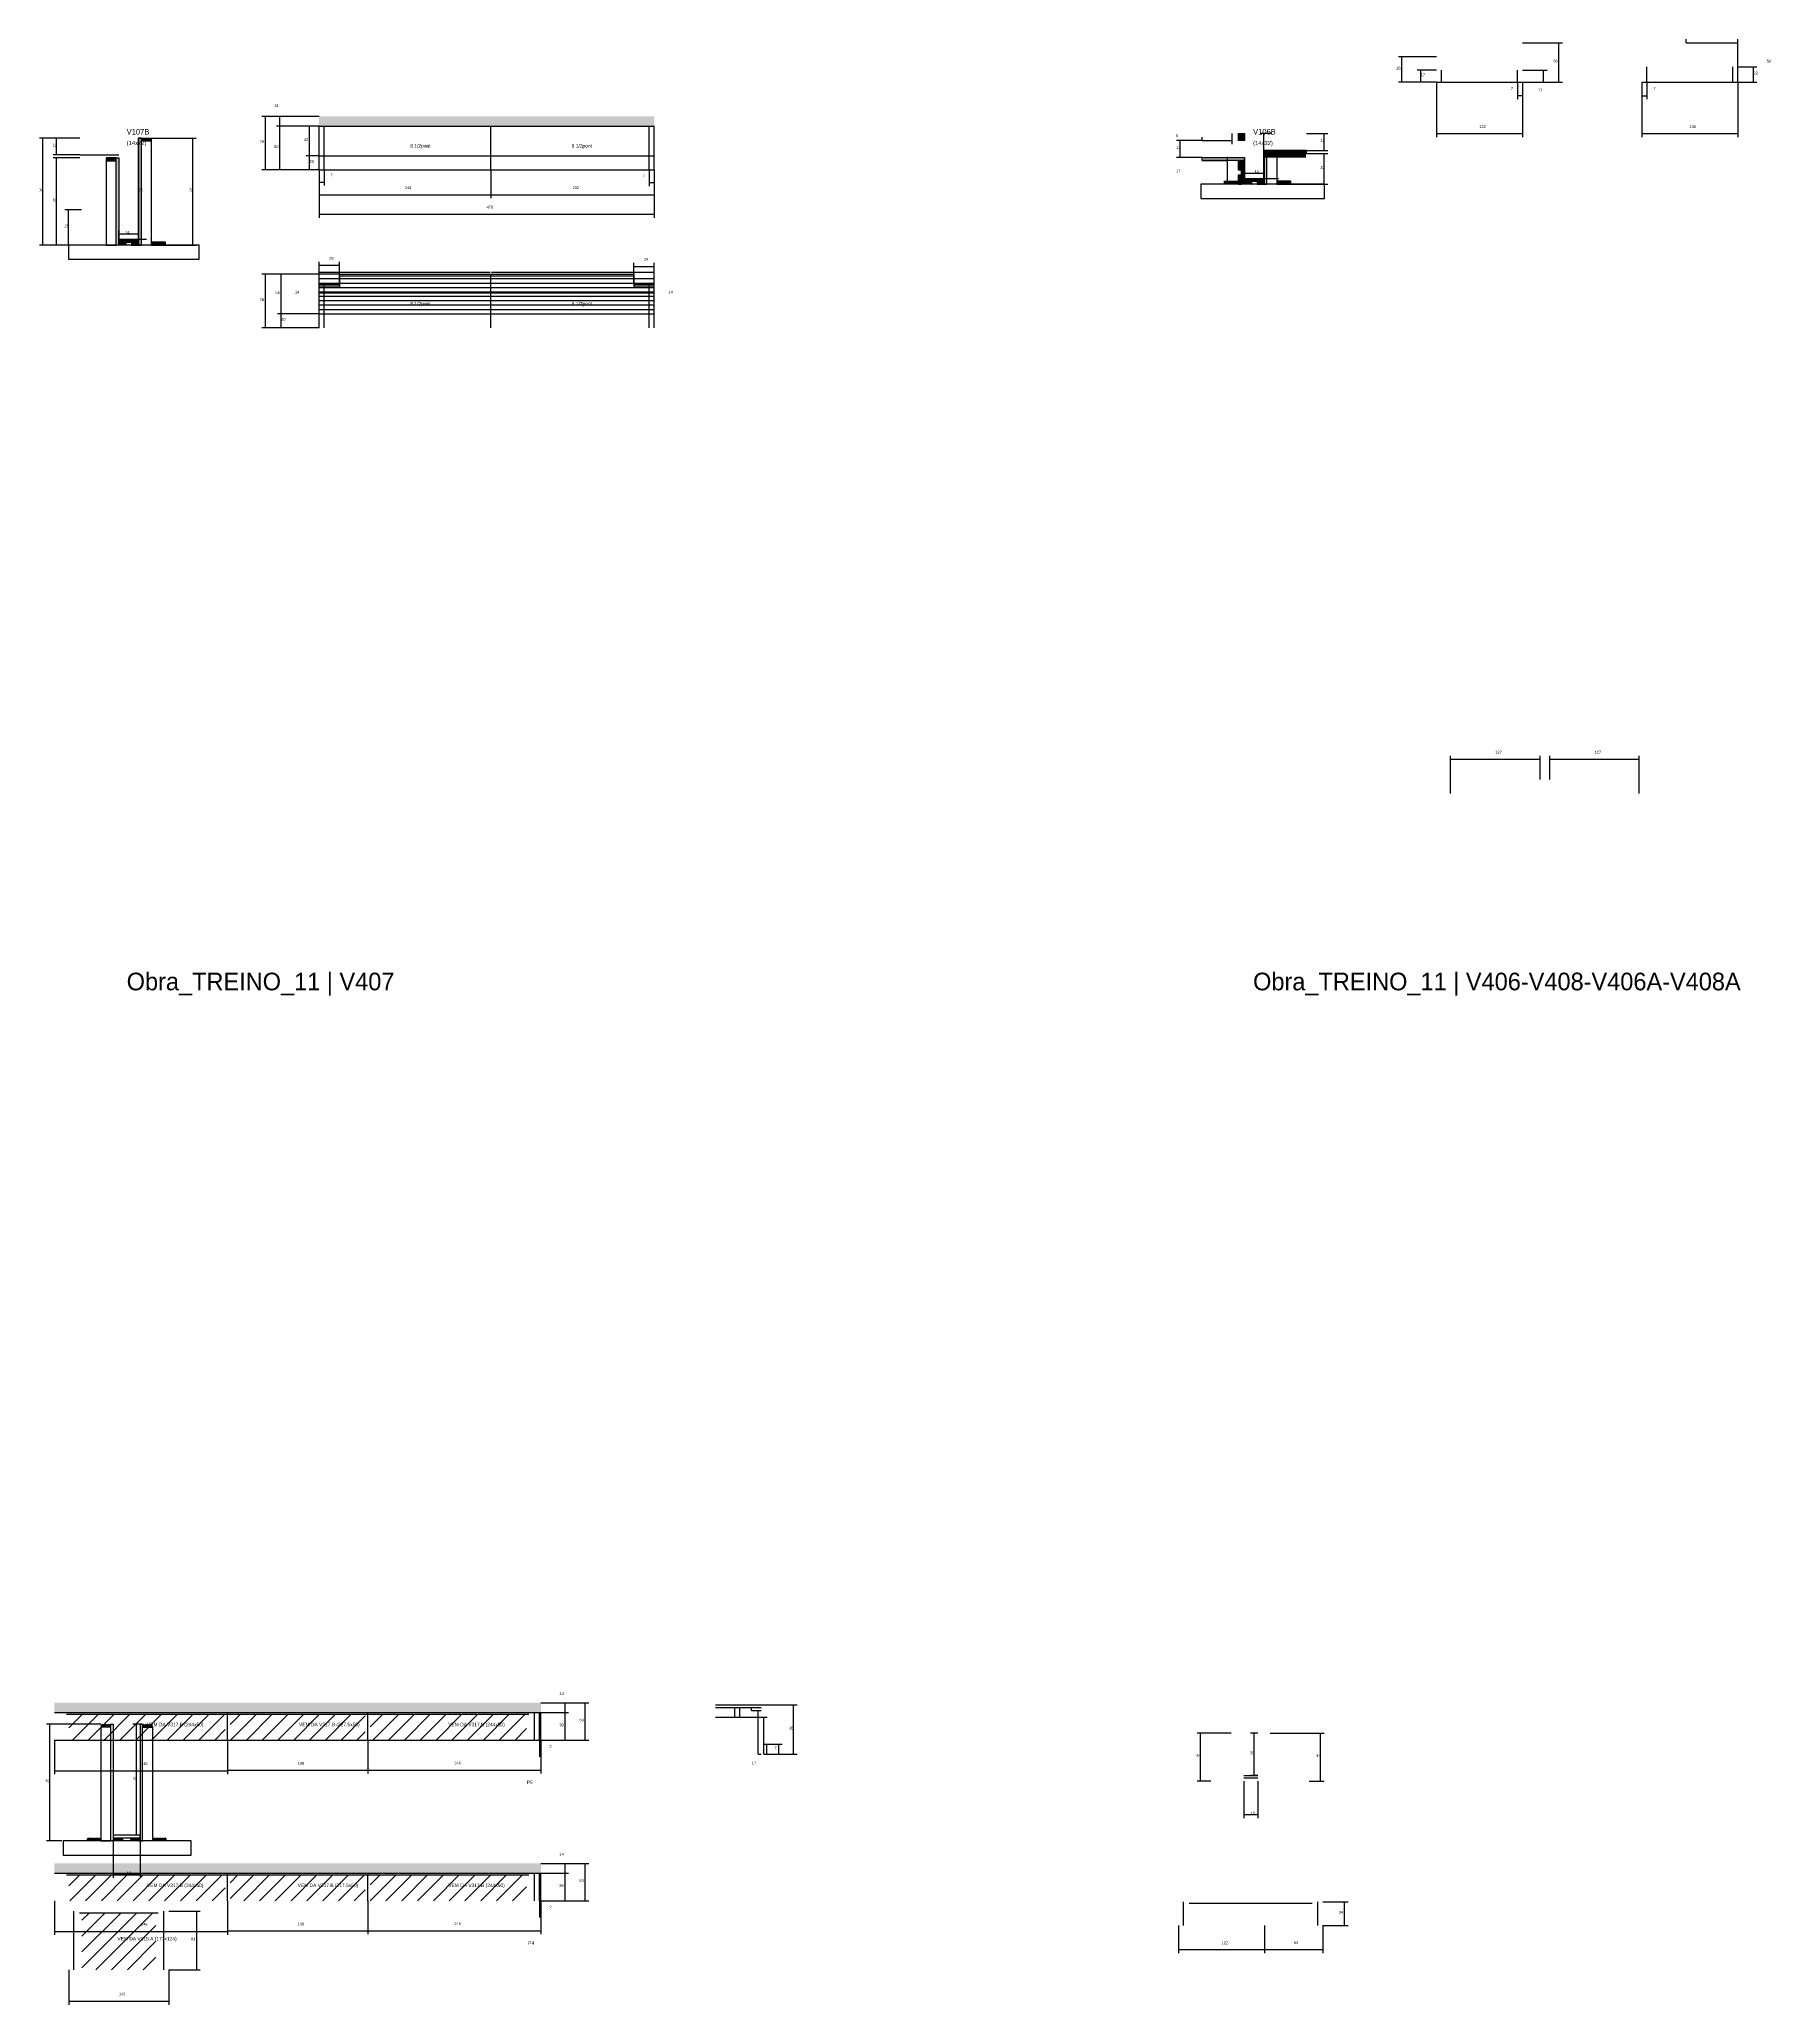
# Model space of a CAD drawing. Header units: metres. Extents: x -2848 to 22762, y -49062 to 1016.
# Drawn here: x 1476 to 3935, y -46650 to -43860 of the extents above; entities that cross this region are included whole.
import ezdxf

# ---------------------------------------------------------------- set-up
doc = ezdxf.new("R2010")
doc.units = ezdxf.units.M
for name, color, linetype in [('COTA', 4, 'Continuous'), ('Cota Seção (2x)', 4, 'Continuous'), ('Hachura', 253, 'Continuous'), ('LABEL_ID', 3, 'Continuous'), ('Madeira', 126, 'Continuous'), ('NOMENCLATURA', 7, 'Continuous'), ('Painéis', 200, 'Continuous'), ('SARR_2.2x10', 40, 'Continuous'), ('SARR_2.2x7', 40, 'Continuous'), ('SARR_3.5x7', 81, 'Continuous'), ('Texto Seção', 7, 'Continuous')]:
    doc.layers.add(name, color=color, linetype=linetype)

msp = doc.modelspace()

# ---------------------------------------------------------------- hatches: boundary and pattern name
at = {"layer": 'COTA'}
h = msp.add_hatch(dxfattribs=at)
h.set_pattern_fill('AR-CONC', scale=0.03)
h.paths.add_polyline_path([(1873.3, -43969.2), (1873.3, -43983.2), (2349.3, -43983.2), (2349.3, -43969.2)])
h = msp.add_hatch(dxfattribs=at)
h.set_pattern_fill('AR-CONC', scale=0.03)
h.paths.add_polyline_path([(1497.4, -46221.4), (1497.4, -46235.4), (2188.4, -46235.4), (2188.4, -46221.4)])
h = msp.add_hatch(dxfattribs=at)
h.set_pattern_fill('AR-CONC', scale=0.03)
h.paths.add_polyline_path([(1497.4, -46449.7), (1497.4, -46463.7), (2188.4, -46463.7), (2188.4, -46449.7)])
at = {"layer": 'Hachura'}
h = msp.add_hatch(color=8, dxfattribs=at)
h.dxf.hatch_style = 1
h.paths.add_polyline_path([(1621, -44000), (1617, -44000), (1617, -44000), (1617, -44152), (1617, -44152), (1621, -44152), (1621, -44152), (1621, -44000)])
h = msp.add_hatch(dxfattribs=at)
h.set_pattern_fill('ANSI31', scale=0.5)
h.paths.add_polyline_path([(1621, -44004.4), (1621, -44000), (1621, -44000), (1635, -44000), (1635, -44000), (1635, -44004.4), (1635, -44004.4), (1621, -44004.4)])
h = msp.add_hatch(dxfattribs=at)
h.set_pattern_fill('ANSI31', scale=0.5)
h.paths.add_polyline_path([(3183.7, -44003.7), (3179.3, -44003.7), (3179.3, -44003.7), (3179.3, -43993.7), (3179.3, -43993.7), (3183.7, -43993.7), (3183.7, -43993.7), (3183.7, -44003.7)])
h = msp.add_hatch(color=8, dxfattribs=at)
h.dxf.hatch_style = 1
h.paths.add_polyline_path([(3187.7, -43993.7), (3183.7, -43993.7), (3183.7, -43993.7), (3183.7, -44003.7), (3183.7, -44003.7), (3187.7, -44003.7), (3187.7, -44003.7), (3187.7, -43993.7)])
h = msp.add_hatch(dxfattribs=at)
h.set_pattern_fill('ANSI31', scale=0.5)
h.paths.add_polyline_path([(1585, -44032.4), (1585, -44028), (1585, -44028), (1571, -44028), (1571, -44028), (1571, -44032.4), (1571, -44032.4), (1585, -44032.4)])
h = msp.add_hatch(color=8, dxfattribs=at)
h.dxf.hatch_style = 1
h.paths.add_polyline_path([(1585, -44028), (1589, -44028), (1589, -44028), (1589, -44152), (1589, -44152), (1585, -44152), (1585, -44152), (1585, -44028)])
h = msp.add_hatch(color=8, dxfattribs=at)
h.dxf.hatch_style = 1
h.paths.add_polyline_path([(3127.7, -44031.7), (3127.7, -44027.7), (3127.7, -44027.7), (3187.7, -44027.7), (3187.7, -44027.7), (3187.7, -44031.7), (3187.7, -44031.7), (3127.7, -44031.7)])
h = msp.add_hatch(dxfattribs=at)
h.set_pattern_fill('ANSI31', scale=0.5)
h.paths.add_polyline_path([(3183.7, -44045.7), (3179.3, -44045.7), (3179.3, -44045.7), (3179.3, -44031.7), (3179.3, -44031.7), (3183.7, -44031.7), (3183.7, -44031.7), (3183.7, -44045.7)])
h = msp.add_hatch(color=8, dxfattribs=at)
h.dxf.hatch_style = 1
h.paths.add_polyline_path([(3183.7, -44065.7), (3187.7, -44065.7), (3187.7, -44031.7), (3183.7, -44031.7)])
h = msp.add_hatch(color=8, dxfattribs=at)
h.dxf.hatch_style = 1
h.paths.add_polyline_path([(3275.7, -44021.7), (3275.7, -44017.7), (3275.7, -44017.7), (3215.7, -44017.7), (3215.7, -44017.7), (3215.7, -44021.7), (3215.7, -44021.7), (3275.7, -44021.7)])
h = msp.add_hatch(color=8, dxfattribs=at)
h.dxf.hatch_style = 1
h.paths.add_polyline_path([(3219.7, -44021.7), (3215.7, -44021.7), (3215.7, -44021.7), (3215.7, -44065.7), (3215.7, -44065.7), (3219.7, -44065.7), (3219.7, -44065.7), (3219.7, -44021.7)])
h = msp.add_hatch(dxfattribs=at)
h.set_pattern_fill('ANSI31', scale=0.5)
h.paths.add_polyline_path([(3219.7, -44026.1), (3219.7, -44021.7), (3219.7, -44021.7), (3233.7, -44021.7), (3233.7, -44021.7), (3233.7, -44026.1), (3233.7, -44026.1), (3219.7, -44026.1)])
h = msp.add_hatch(dxfattribs=at)
h.set_pattern_fill('ANSI31', scale=0.5)
h.paths.add_polyline_path([(3183.7, -44066), (3179.3, -44066), (3179.3, -44066), (3179.3, -44052), (3179.3, -44052), (3183.7, -44052), (3183.7, -44052), (3183.7, -44066)])
h = msp.add_hatch(color=8, dxfattribs=at)
h.dxf.hatch_style = 1
h.paths.add_polyline_path([(3215.7, -44061.3), (3215.7, -44057.7), (3215.7, -44057.7), (3187.7, -44057.7), (3187.7, -44057.7), (3187.7, -44061.3), (3187.7, -44061.3), (3215.7, -44061.3)])
h = msp.add_hatch(dxfattribs=at)
h.set_pattern_fill('ANSI31', scale=0.5)
h.paths.add_polyline_path([(3159.3, -44065.7), (3159.3, -44061.3), (3159.3, -44061.3), (3179.3, -44061.3), (3179.3, -44061.3), (3179.3, -44065.7), (3179.3, -44065.7), (3159.3, -44065.7)])
h = msp.add_hatch(dxfattribs=at)
h.set_pattern_fill('ANSI31', scale=0.5)
h.paths.add_polyline_path([(3187.7, -44065.7), (3187.7, -44061.3), (3187.7, -44061.3), (3197.7, -44061.3), (3197.7, -44061.3), (3197.7, -44065.7), (3197.7, -44065.7), (3187.7, -44065.7)])
h = msp.add_hatch(dxfattribs=at)
h.set_pattern_fill('ANSI31', scale=0.5)
h.paths.add_polyline_path([(3215.7, -44065.7), (3215.7, -44061.3), (3215.7, -44061.3), (3205.7, -44061.3), (3205.7, -44061.3), (3205.7, -44065.7), (3205.7, -44065.7), (3215.7, -44065.7)])
h = msp.add_hatch(dxfattribs=at)
h.set_pattern_fill('ANSI31', scale=0.5)
h.paths.add_polyline_path([(3253.7, -44065.7), (3253.7, -44061.3), (3253.7, -44061.3), (3233.7, -44061.3), (3233.7, -44061.3), (3233.7, -44065.7), (3233.7, -44065.7), (3253.7, -44065.7)])
h = msp.add_hatch(color=8, dxfattribs=at)
h.dxf.hatch_style = 1
h.paths.add_polyline_path([(1617, -44147.6), (1617, -44144), (1617, -44144), (1589, -44144), (1589, -44144), (1589, -44147.6), (1589, -44147.6), (1617, -44147.6)])
h = msp.add_hatch(dxfattribs=at)
h.set_pattern_fill('ANSI31', scale=0.5)
h.paths.add_polyline_path([(1589, -44152), (1589, -44147.6), (1589, -44147.6), (1599, -44147.6), (1599, -44147.6), (1599, -44152), (1599, -44152), (1589, -44152)])
h = msp.add_hatch(dxfattribs=at)
h.set_pattern_fill('ANSI31', scale=0.5)
h.paths.add_polyline_path([(1617, -44152), (1617, -44147.6), (1617, -44147.6), (1607, -44147.6), (1607, -44147.6), (1607, -44152), (1607, -44152), (1617, -44152)])
h = msp.add_hatch(dxfattribs=at)
h.set_pattern_fill('ANSI31', scale=0.5)
h.paths.add_polyline_path([(1655, -44152), (1655, -44147.6), (1655, -44147.6), (1635, -44147.6), (1635, -44147.6), (1635, -44152), (1635, -44152), (1655, -44152)])
h = msp.add_hatch(dxfattribs=at)
h.set_pattern_fill('ANSI31', scale=5)
h.paths.add_polyline_path([(1739.9, -46274.4), (1739.9, -46237.6), (1517.9, -46237.6), (1517.9, -46274.4)])
h = msp.add_hatch(dxfattribs=at)
h.set_pattern_fill('ANSI31', scale=5)
h.paths.add_polyline_path([(1938.9, -46274.4), (1938.9, -46237.6), (1746.9, -46237.6), (1746.9, -46274.4)])
h = msp.add_hatch(dxfattribs=at)
h.set_pattern_fill('ANSI31', scale=5)
h.paths.add_polyline_path([(2167.9, -46274.4), (2167.9, -46237.6), (1945.9, -46237.6), (1945.9, -46274.4)])
h = msp.add_hatch(dxfattribs=at)
h.set_pattern_fill('ANSI31', scale=5)
h.paths.add_polyline_path([(1517.9, -46465.9), (1517.9, -46502.7), (1739.9, -46502.7), (1739.9, -46465.9)])
h = msp.add_hatch(dxfattribs=at)
h.set_pattern_fill('ANSI31', scale=5)
h.paths.add_polyline_path([(1938.9, -46502.7), (1938.9, -46465.9), (1746.9, -46465.9), (1746.9, -46502.7)])
h = msp.add_hatch(dxfattribs=at)
h.set_pattern_fill('ANSI31', scale=5)
h.paths.add_polyline_path([(1945.9, -46465.9), (1945.9, -46502.7), (2167.9, -46502.7), (2167.9, -46465.9)])
h = msp.add_hatch(dxfattribs=at)
h.set_pattern_fill('ANSI31', scale=5)
h.paths.add_polyline_path([(1641.4, -46519.7), (1536.4, -46519.7), (1536.4, -46600.5), (1641.4, -46600.5)])
at = {"layer": 'SARR_2.2x10'}
h = msp.add_hatch(dxfattribs=at)
h.set_pattern_fill('ANSI31', scale=10)
h.paths.add_polyline_path([(2471, -46228.1), (2464, -46228.1), (2464, -46242.1), (2471, -46242.1)])
h = msp.add_hatch(dxfattribs=at)
h.set_pattern_fill('ANSI31', scale=0.5)
h.paths.add_polyline_path([(1543.4, -46413.3), (1543.4, -46417.7), (1563.4, -46417.7), (1563.4, -46413.3)])
h = msp.add_hatch(dxfattribs=at)
h.set_pattern_fill('ANSI31', scale=0.5)
h.paths.add_polyline_path([(1636.6, -46413.3), (1636.6, -46417.7), (1656.6, -46417.7), (1656.6, -46413.3)])
at = {"layer": 'SARR_2.2x7'}
h = msp.add_hatch(dxfattribs=at)
h.set_pattern_fill('ANSI31', scale=0.5)
h.paths.add_polyline_path([(1577.4, -46251.7), (1577.4, -46256.1), (1563.4, -46256.1), (1563.4, -46251.7)])
h = msp.add_hatch(dxfattribs=at)
h.set_pattern_fill('ANSI31', scale=0.5)
h.paths.add_polyline_path([(1622.6, -46251.7), (1622.6, -46256.1), (1636.6, -46256.1), (1636.6, -46251.7)])
h = msp.add_hatch(dxfattribs=at)
h.set_pattern_fill('ANSI31', scale=0.5)
h.paths.add_polyline_path([(1595, -46417.7), (1595, -46413.3), (1595, -46413.3), (1581, -46413.3), (1581, -46413.3), (1581, -46417.7), (1581, -46417.7), (1595, -46417.7)])
h = msp.add_hatch(dxfattribs=at)
h.set_pattern_fill('ANSI31', scale=0.5)
h.paths.add_polyline_path([(1605, -46413.3), (1605, -46417.7), (1605, -46417.7), (1619, -46417.7), (1619, -46417.7), (1619, -46413.3), (1619, -46413.3), (1605, -46413.3)])

# ---------------------------------------------------------------- linework, layer by layer
at = {"layer": 'COTA'}
for p, q in [((3582.5, -43864.8), (3639.4, -43864.8)), ((3634.4, -43920.8), (3634.4, -43864.8)), ((3815.3, -43864.8), (3815.3, -43859.8)), ((3815.3, -43864.8), (3888.3, -43864.8)), ((3888.3, -43920.8), (3888.3, -43859.8)), ((3460.5, -43884.8), (3406.3, -43884.8)), ((3411.3, -43920.8), (3411.3, -43884.8)), ((3460.5, -43920.8), (3406.3, -43920.8)), ((3460.5, -43903.8), (3433.1, -43903.8)), ((3460.5, -43920.8), (3433.1, -43920.8)), ((3438.1, -43920.8), (3438.1, -43903.8)), ((3460.5, -43920.8), (3460.5, -43998.7)), ((3575.5, -43920.8), (3575.5, -43944.7)), ((3582.5, -43903.8), (3617.6, -43903.8)), ((3582.5, -43920.8), (3582.5, -43998.7)), ((3582.5, -43920.8), (3582.5, -43944.7)), ((3582.5, -43920.8), (3617.6, -43920.8)), ((3582.5, -43920.8), (3639.4, -43920.8)), ((3612.6, -43920.8), (3612.6, -43903.8)), ((3752.3, -43920.8), (3752.3, -43998.7)), ((3752.3, -43920.8), (3752.3, -43944.9)), ((3759.3, -43920.8), (3759.3, -43944.9)), ((3888.3, -43898.8), (3915.7, -43898.8)), ((3888.3, -43920.8), (3888.3, -43998.7)), ((3888.3, -43920.8), (3915.7, -43920.8)), ((3910.7, -43920.8), (3910.7, -43898.8)), ((3575.5, -43939.7), (3582.5, -43939.7)), ((3752.3, -43939.9), (3759.3, -43939.9)), ((1873.3, -43969.2), (1792, -43969.2)), ((1797, -44045.2), (1797, -43969.2)), ((1873.3, -43969.2), (1812.6, -43969.2)), ((1817.6, -43983.2), (1817.6, -43969.2)), ((1533.4, -44000), (1476.1, -44000)), ((1481.1, -44152), (1481.1, -44000)), ((1533.4, -44000), (1495.4, -44000)), ((1500.4, -44024), (1500.4, -44000)), ((1635, -44000), (1698.9, -44000)), ((1693.9, -44152), (1693.9, -44000)), ((1873.3, -43983.2), (1812.6, -43983.2)), ((1873.3, -43983.2), (1812.6, -43983.2)), ((1817.6, -44045.2), (1817.6, -43983.2)), ((1873.3, -43983.2), (1854.8, -43983.2)), ((1859.8, -44025.2), (1859.8, -43983.2)), ((3127.7, -44003.7), (3091.2, -44003.7)), ((3096.2, -44027.7), (3096.2, -44003.7)), ((3127.7, -44003.7), (3127.7, -43998.7)), ((3127.7, -44003.7), (3169.7, -44003.7)), ((3169.7, -43993.7), (3169.7, -44008.7)), ((3275.7, -43993.7), (3306, -43993.7)), ((3301, -44017.7), (3301, -43993.7)), ((3460.5, -43993.7), (3582.5, -43993.7)), ((3752.3, -43993.7), (3888.3, -43993.7)), ((1533.4, -44024), (1495.4, -44024)), ((1533.4, -44028), (1495.4, -44028)), ((1500.4, -44152), (1500.4, -44028)), ((1873.3, -44025.2), (1854.8, -44025.2)), ((1873.3, -44025.2), (1854.8, -44025.2)), ((1859.8, -44045.2), (1859.8, -44025.2)), ((3127.7, -44027.7), (3091.2, -44027.7)), ((3127.7, -44031.7), (3127.7, -44026.7)), ((3127.7, -44031.7), (3163.7, -44031.7)), ((3163.7, -44065.7), (3163.7, -44026.7)), ((3275.7, -44017.7), (3306, -44017.7)), ((3275.7, -44021.7), (3306, -44021.7)), ((3301, -44065.7), (3301, -44021.7)), ((1873.3, -44045.2), (1792, -44045.2)), ((1873.3, -44045.2), (1812.6, -44045.2)), ((1873.3, -44045.2), (1854.8, -44045.2)), ((1873.3, -44045.2), (1873.3, -44085.4)), ((1873.3, -44045.2), (1873.3, -44113.1)), ((1873.3, -44045.2), (1873.3, -44067.4)), ((1880.3, -44045.2), (1880.3, -44067.4)), ((2117.3, -44045.2), (2117.3, -44085.4)), ((2117.3, -44045.2), (2117.3, -44085.4)), ((2342.3, -44045.2), (2342.3, -44068.3)), ((2349.3, -44045.2), (2349.3, -44113.1)), ((2349.3, -44045.2), (2349.3, -44085.4)), ((2349.3, -44045.2), (2349.3, -44068.3)), ((1873.3, -44062.4), (1880.3, -44062.4)), ((1873.3, -44080.4), (2117.3, -44080.4)), ((2117.3, -44080.4), (2349.3, -44080.4)), ((2342.3, -44063.3), (2349.3, -44063.3)), ((3249.3, -44065.7), (3306, -44065.7)), ((1535.7, -44102), (1512.2, -44102)), ((1517.2, -44152), (1517.2, -44102)), ((1873.3, -44108.1), (2349.3, -44108.1)), ((1555.4, -44152), (1476.1, -44152)), ((1555.4, -44152), (1495.4, -44152)), ((1535.7, -44152), (1512.2, -44152)), ((1650.6, -44152), (1698.9, -44152)), ((1902.3, -44193.4), (1792, -44193.4)), ((1797, -44269.4), (1797, -44193.4)), ((1902.3, -44193.4), (1814.4, -44193.4)), ((1819.4, -44249.4), (1819.4, -44193.4)), ((1873.3, -44207.4), (1873.3, -44175.7)), ((1873.3, -44180.7), (1902.3, -44180.7)), ((1902.3, -44193.4), (1902.3, -44175.7)), ((1902.3, -44193.4), (1902.3, -44212.4)), ((2320.3, -44193.4), (2320.3, -44177.2)), ((2320.3, -44182.2), (2349.3, -44182.2)), ((2320.3, -44193.4), (2320.3, -44212.4)), ((2349.3, -44207.4), (2349.3, -44177.2)), ((1873.3, -44207.4), (1873.3, -44202.4)), ((1873.3, -44207.4), (1902.3, -44207.4)), ((2320.3, -44207.4), (2349.3, -44207.4)), ((2349.3, -44207.4), (2349.3, -44202.4)), ((1873.3, -44249.4), (1814.4, -44249.4)), ((1873.3, -44249.4), (1814.4, -44249.4)), ((1819.4, -44269.4), (1819.4, -44249.4)), ((1873.3, -44269.4), (1792, -44269.4)), ((1873.3, -44269.4), (1814.4, -44269.4)), ((3480.6, -44930.5), (3480.6, -44877)), ((3480.6, -44882), (3607.6, -44882)), ((3607.6, -44910.5), (3607.6, -44877)), ((3621.6, -44910.5), (3621.6, -44877)), ((3621.6, -44882), (3748.6, -44882)), ((3748.6, -44930.5), (3748.6, -44877)), ((2188.4, -46221.4), (2227.8, -46221.4)), ((2188.4, -46221.4), (2256.3, -46221.4)), ((2188.4, -46235.4), (2227.8, -46235.4)), ((2188.4, -46235.4), (2227.8, -46235.4)), ((2222.8, -46235.4), (2222.8, -46221.4)), ((2222.8, -46274.4), (2222.8, -46235.4)), ((2251.3, -46274.4), (2251.3, -46221.4)), ((2505, -46224.5), (2552.4, -46224.5)), ((2547.4, -46294.5), (2547.4, -46224.5)), ((1563.4, -46251.7), (1486, -46251.7)), ((1491, -46417.7), (1491, -46251.7)), ((1619, -46251.7), (1608.9, -46251.7)), ((1613.9, -46409.7), (1613.9, -46251.7)), ((2471, -46242.1), (2510, -46242.1)), ((2505, -46294.5), (2505, -46242.1)), ((3169, -46264.7), (3120.5, -46264.7)), ((3125.5, -46332.7), (3125.5, -46264.7)), ((3206.6, -46264.7), (3196.5, -46264.7)), ((3201.5, -46324.7), (3201.5, -46264.7)), ((3224.2, -46264.7), (3300.8, -46264.7)), ((3295.8, -46332.7), (3295.8, -46264.7)), ((1497.4, -46274.4), (1497.4, -46323)), ((1743.4, -46274.4), (1743.4, -46322.1)), ((1743.4, -46274.4), (1743.4, -46323)), ((1942.4, -46274.4), (1942.4, -46322.1)), ((1942.4, -46274.4), (1942.4, -46322.1)), ((2186.4, -46274.4), (2186.4, -46298.3)), ((2188.4, -46274.4), (2188.4, -46322.1)), ((2188.4, -46274.4), (2227.8, -46274.4)), ((2188.4, -46274.4), (2188.4, -46298.3)), ((2188.4, -46274.4), (2256.3, -46274.4)), ((2509.4, -46280.5), (2531.1, -46280.5)), ((2526.1, -46294.5), (2526.1, -46280.5)), ((1497.4, -46318), (1743.4, -46318)), ((1743.4, -46317.1), (1942.4, -46317.1)), ((1942.4, -46317.1), (2188.4, -46317.1)), ((2186.4, -46293.3), (2188.4, -46293.3)), ((2505, -46294.5), (2510, -46294.5)), ((2509.4, -46294.5), (2552.4, -46294.5)), ((2509.4, -46294.5), (2531.1, -46294.5)), ((3140.1, -46332.7), (3120.5, -46332.7)), ((3186.6, -46332.7), (3186.6, -46385.2)), ((3206.6, -46324.7), (3196.5, -46324.7)), ((3206.6, -46332.7), (3206.6, -46385.2)), ((3279.5, -46332.7), (3300.8, -46332.7)), ((3186.6, -46380.2), (3206.6, -46380.2)), ((1508.1, -46417.7), (1486, -46417.7)), ((1581, -46417.7), (1581, -46470.2)), ((1619, -46409.7), (1608.9, -46409.7)), ((1619, -46417.7), (1619, -46470.2)), ((2188.4, -46449.7), (2227.8, -46449.7)), ((2188.4, -46449.7), (2256.3, -46449.7)), ((2222.8, -46463.7), (2222.8, -46449.7)), ((2251.3, -46502.7), (2251.3, -46449.7)), ((1581, -46465.2), (1619, -46465.2)), ((2188.4, -46463.7), (2227.8, -46463.7)), ((2188.4, -46463.7), (2227.8, -46463.7)), ((2222.8, -46502.7), (2222.8, -46463.7)), ((1497.4, -46502.7), (1497.4, -46551.2)), ((1743.4, -46502.7), (1743.4, -46550.3)), ((1743.4, -46502.7), (1743.4, -46551.2)), ((1942.4, -46502.7), (1942.4, -46550.3)), ((1942.4, -46502.7), (1942.4, -46550.3)), ((2186.4, -46502.7), (2186.4, -46526.6)), ((2188.4, -46502.7), (2188.4, -46550.3)), ((2188.4, -46502.7), (2227.8, -46502.7)), ((2188.4, -46502.7), (2188.4, -46526.6)), ((2188.4, -46502.7), (2256.3, -46502.7)), ((3299.1, -46504), (3334.8, -46504)), ((3329.8, -46538), (3329.8, -46504)), ((1659.9, -46517.5), (1704.6, -46517.5)), ((1699.6, -46600.5), (1699.6, -46517.5)), ((2186.4, -46521.6), (2188.4, -46521.6)), ((3094.1, -46538), (3094.1, -46576.9)), ((3216.1, -46538), (3216.1, -46576.9)), ((3216.1, -46538), (3216.1, -46576.9)), ((3299.1, -46538), (3299.1, -46576.9)), ((3299.1, -46538), (3334.8, -46538)), ((1497.4, -46546.2), (1743.4, -46546.2)), ((1743.4, -46545.3), (1942.4, -46545.3)), ((1942.4, -46545.3), (2188.4, -46545.3)), ((3094.1, -46571.9), (3216.1, -46571.9)), ((3216.1, -46571.9), (3299.1, -46571.9)), ((1517.9, -46600.5), (1517.9, -46650.2)), ((1659.9, -46600.5), (1659.9, -46650.2)), ((1659.9, -46600.5), (1704.6, -46600.5)), ((1517.9, -46645.2), (1659.9, -46645.2))]:
    msp.add_line(p, q, dxfattribs=at)
at = {"layer": 'Cota Seção (2x)'}
for p, q in [((1617, -44144), (1617, -44000)), ((1617, -44000), (1622, -44000)), ((3226.7, -43993.7), (3210.2, -43993.7)), ((3215.2, -44057.7), (3215.2, -43993.7)), ((3187.7, -44065.7), (3187.7, -44044.7)), ((3187.7, -44049.7), (3215.7, -44049.7)), ((3236.3, -44057.7), (3210.2, -44057.7)), ((3215.7, -44065.7), (3215.7, -44044.7)), ((1589, -44152), (1589, -44131)), ((1589, -44136), (1617, -44136)), ((1628, -44144), (1612, -44144)), ((1617, -44152), (1617, -44131))]:
    msp.add_line(p, q, dxfattribs=at)
at = {"layer": 'Madeira'}
for points in [[(1621, -44004.4), (1621, -44000), (1635, -44000), (1635, -44004.4)], [(1621, -44000), (1635, -44000), (1635, -44152), (1621, -44152)], [(3183.7, -44003.7), (3179.3, -44003.7), (3179.3, -43993.7), (3183.7, -43993.7)], [(1585, -44032.4), (1585, -44028), (1571, -44028), (1571, -44032.4)], [(1585, -44028), (1571, -44028), (1571, -44152), (1585, -44152)], [(3183.7, -44045.7), (3179.3, -44045.7), (3179.3, -44031.7), (3183.7, -44031.7)], [(3219.7, -44026.1), (3219.7, -44021.7), (3233.7, -44021.7), (3233.7, -44026.1)], [(3219.7, -44021.7), (3233.7, -44021.7), (3233.7, -44065.7), (3219.7, -44065.7)], [(3183.7, -44066), (3179.3, -44066), (3179.3, -44052), (3183.7, -44052)], [(3125.8, -44085.7), (3301.4, -44085.7), (3301.4, -44065.7), (3125.8, -44065.7)], [(3159.3, -44065.7), (3159.3, -44061.3), (3179.3, -44061.3), (3179.3, -44065.7)], [(3187.7, -44065.7), (3187.7, -44061.3), (3197.7, -44061.3), (3197.7, -44065.7)], [(3215.7, -44065.7), (3215.7, -44061.3), (3205.7, -44061.3), (3205.7, -44065.7)], [(3253.7, -44065.7), (3253.7, -44061.3), (3233.7, -44061.3), (3233.7, -44065.7)], [(1517.6, -44172), (1702.8, -44172), (1702.8, -44152), (1517.6, -44152)], [(1589, -44152), (1589, -44147.6), (1599, -44147.6), (1599, -44152)], [(1617, -44152), (1617, -44147.6), (1607, -44147.6), (1607, -44152)], [(1655, -44152), (1655, -44147.6), (1635, -44147.6), (1635, -44152)], [(1509.9, -46437.7), (1691.8, -46437.7), (1691.8, -46417.7), (1509.9, -46417.7)]]:
    msp.add_lwpolyline(points, close=True, dxfattribs=at)
at = {"layer": 'Painéis'}
for p, q in [((3460.5, -43920.8), (3582.5, -43920.8)), ((3752.3, -43920.8), (3888.3, -43920.8)), ((1873.3, -43983.2), (2349.3, -43983.2)), ((1873.3, -44045.2), (1873.3, -43983.2)), ((2117.3, -44045.2), (2117.3, -43983.2)), ((2349.3, -44045.2), (2349.3, -43983.2)), ((3187.7, -44003.7), (3187.7, -43993.7)), ((1533.4, -44024), (1589, -44024)), ((1873.3, -44025.2), (2349.3, -44025.2)), ((3127.7, -44027.7), (3187.7, -44027.7)), ((3127.7, -44031.7), (3127.7, -44027.7)), ((3187.7, -44031.7), (3187.7, -44027.7)), ((3187.7, -44065.7), (3187.7, -44031.7)), ((3215.7, -44017.7), (3275.7, -44017.7)), ((3215.7, -44021.7), (3215.7, -44017.7)), ((3215.7, -44065.7), (3215.7, -44021.7)), ((3275.7, -44021.7), (3275.7, -44017.7)), ((1873.3, -44045.2), (2349.3, -44045.2)), ((1589, -44144), (1617, -44144)), ((1902.3, -44193.4), (2320.3, -44193.4)), ((1902.3, -44207.4), (1902.3, -44193.4)), ((2117.3, -44269.4), (2117.3, -44193.4)), ((2320.3, -44207.4), (2320.3, -44193.4)), ((1873.3, -44207.4), (1902.3, -44207.4)), ((1873.3, -44269.4), (1873.3, -44207.4)), ((2320.3, -44207.4), (2349.3, -44207.4)), ((2349.3, -44269.4), (2349.3, -44207.4)), ((1873.3, -44249.4), (2349.3, -44249.4)), ((1497.4, -46235.4), (2188.4, -46235.4)), ((1743.4, -46274.4), (1743.4, -46235.4)), ((1942.4, -46274.4), (1942.4, -46235.4)), ((2186.4, -46274.4), (2186.4, -46235.4)), ((2188.4, -46274.4), (2188.4, -46235.4)), ((2436.4, -46224.5), (2505, -46224.5)), ((2436.4, -46228.1), (2501.4, -46228.1)), ((1497.4, -46274.4), (2188.4, -46274.4)), ((3186.6, -46324.7), (3206.6, -46324.7)), ((3186.6, -46328.3), (3206.6, -46328.3)), ((1497.4, -46463.7), (2188.4, -46463.7)), ((1743.4, -46502.7), (1743.4, -46463.7)), ((1942.4, -46502.7), (1942.4, -46463.7)), ((2186.4, -46502.7), (2186.4, -46463.7)), ((2188.4, -46502.7), (2188.4, -46463.7))]:
    msp.add_line(p, q, dxfattribs=at)
for points in [[(1621, -44000), (1617, -44000), (1617, -44152), (1621, -44152)], [(3183.7, -43993.7), (3187.7, -43993.7), (3187.7, -44003.7), (3183.7, -44003.7)], [(1585, -44028), (1589, -44028), (1589, -44152), (1585, -44152)], [(3127.7, -44031.7), (3127.7, -44027.7), (3187.7, -44027.7), (3187.7, -44031.7)], [(3183.7, -44031.7), (3187.7, -44031.7), (3187.7, -44065.7), (3183.7, -44065.7)], [(3275.7, -44021.7), (3275.7, -44017.7), (3215.7, -44017.7), (3215.7, -44021.7)], [(3219.7, -44021.7), (3215.7, -44021.7), (3215.7, -44065.7), (3219.7, -44065.7)], [(3215.7, -44061.3), (3215.7, -44057.7), (3187.7, -44057.7), (3187.7, -44061.3)], [(1617, -44147.6), (1617, -44144), (1589, -44144), (1589, -44147.6)], [(1577.4, -46417.7), (1577.4, -46251.7), (1581, -46251.7), (1581, -46417.7)], [(1622.6, -46417.7), (1622.6, -46251.7), (1619, -46251.7), (1619, -46417.7)], [(1619, -46409.7), (1581, -46409.7), (1581, -46413.3), (1619, -46413.3)]]:
    msp.add_lwpolyline(points, close=True, dxfattribs=at)
at = {"layer": 'SARR_2.2x7'}
for p, q in [((3467.5, -43920.8), (3467.5, -43903.8)), ((3575.5, -43920.8), (3575.5, -43903.8)), ((3759.3, -43920.8), (3759.3, -43898.8)), ((3881.3, -43920.8), (3881.3, -43898.8)), ((1880.3, -44045.2), (1880.3, -43983.2)), ((2342.3, -44045.2), (2342.3, -43983.2)), ((3216.9, -44018.8), (3274.9, -44018.8)), ((3216.9, -44019.9), (3274.9, -44019.9)), ((3216.9, -44021), (3274.9, -44021)), ((3216.9, -44022.1), (3274.9, -44022.1)), ((3216.9, -44023.3), (3274.9, -44023.3)), ((3216.9, -44024.4), (3274.9, -44024.4)), ((3216.9, -44025.5), (3274.9, -44025.5)), ((3216.9, -44026.6), (3274.9, -44026.6)), ((1874.3, -44190.2), (2116.3, -44190.2)), ((1874.3, -44199.6), (2116.3, -44199.6)), ((1902.3, -44195.6), (2117.3, -44195.6)), ((2117.3, -44195.6), (2320.3, -44195.6)), ((2118.3, -44190.2), (2348.3, -44190.2)), ((2118.3, -44199.6), (2348.3, -44199.6)), ((1873.3, -44209.6), (1902.3, -44209.6)), ((1874.3, -44205.8), (2116.3, -44205.8)), ((1874.3, -44212.1), (2116.3, -44212.1)), ((1874.3, -44218.3), (2116.3, -44218.3)), ((1874.3, -44219.8), (2116.3, -44219.8)), ((1874.3, -44224.5), (2116.3, -44224.5)), ((1880.3, -44269.4), (1880.3, -44207.4)), ((2118.3, -44205.8), (2348.3, -44205.8)), ((2118.3, -44212.1), (2348.3, -44212.1)), ((2118.3, -44218.3), (2348.3, -44218.3)), ((2118.3, -44219.8), (2348.3, -44219.8)), ((2118.3, -44224.5), (2348.3, -44224.5)), ((2320.3, -44209.6), (2349.3, -44209.6)), ((2342.3, -44269.4), (2342.3, -44207.4)), ((1874.3, -44230.7), (2116.3, -44230.7)), ((1874.3, -44237), (2116.3, -44237)), ((1874.3, -44243.2), (2116.3, -44243.2)), ((2118.3, -44230.7), (2348.3, -44230.7)), ((2118.3, -44237), (2348.3, -44237)), ((2118.3, -44243.2), (2348.3, -44243.2)), ((2179.4, -46274.4), (2179.4, -46235.4)), ((2464, -46242.1), (2464, -46228.1)), ((2471, -46242.1), (2471, -46228.1)), ((2487.4, -46232.5), (2487.4, -46228.1)), ((2487.4, -46232.5), (2501.4, -46232.5)), ((2497, -46294.5), (2497, -46232.5)), ((1514.4, -46237.6), (1743.4, -46237.6)), ((1743.4, -46237.6), (1942.4, -46237.6)), ((1942.4, -46237.6), (2171.4, -46237.6)), ((2436.4, -46242.1), (2471, -46242.1)), ((2505, -46280.5), (2509.4, -46280.5)), ((2509.4, -46294.5), (2509.4, -46280.5)), ((2497, -46294.5), (2501.4, -46294.5)), ((2505, -46294.5), (2509.4, -46294.5)), ((1514.4, -46465.9), (1743.4, -46465.9)), ((1743.4, -46465.9), (1942.4, -46465.9)), ((1942.4, -46465.9), (2171.4, -46465.9)), ((2179.4, -46502.7), (2179.4, -46463.7)), ((3101.1, -46538), (3101.1, -46504)), ((3109.1, -46506.2), (3216.1, -46506.2)), ((3216.1, -46506.2), (3284.1, -46506.2)), ((3292.1, -46538), (3292.1, -46504)), ((1524.9, -46600.5), (1524.9, -46517.5)), ((1532.9, -46519.7), (1644.9, -46519.7)), ((1652.9, -46600.5), (1652.9, -46517.5))]:
    msp.add_line(p, q, dxfattribs=at)
at = {"layer": 'SARR_3.5x7'}
for points in [[(1577.4, -46256.1), (1563.4, -46256.1), (1563.4, -46417.7), (1577.4, -46417.7)], [(1622.6, -46256.1), (1636.6, -46256.1), (1636.6, -46417.7), (1622.6, -46417.7)]]:
    msp.add_lwpolyline(points, close=True, dxfattribs=at)

# ---------------------------------------------------------------- texts
at = {"layer": 'COTA'}
for s, p in [('56', (3626.4, -43892.8)), ('56', (3929.5, -43892.8)), ('36', (3403.3, -43902.8)), ('17', (3438.1, -43912.3)), ('22', (3910.7, -43909.8)), ('7', (3566.2, -43931.7)), ('17', (3604.6, -43933.9)), ('7', (3768.6, -43931.9)), ('14', (1809.6, -43955.8)), ('76', (1789, -44007.2)), ('42', (1851.8, -44004.2)), ('5', (3090.7, -43998.7)), ('12', (3295.5, -44005.7)), ('122', (3521.5, -43985.7)), ('136', (3820.3, -43985.7)), ('12', (1494.9, -44012)), ('62', (1809.6, -44014.2)), ('20', (1859.8, -44035.2)), ('12', (3090.7, -44015.7)), ('7', (1889.6, -44054.4)), ('7', (2332.9, -44055.3)), ('17', (3090.7, -44048.7)), ('22', (3295.5, -44043.7)), ('76', (1475.6, -44076)), ('62', (1494.9, -44090)), ('76', (1688.4, -44076)), ('244', (1995.3, -44072.4)), ('232', (2233.3, -44072.4)), ('476', (2111.3, -44100.1)), ('25', (1511.7, -44127)), ('29', (1887.8, -44172.7)), ('29', (2334.8, -44174.2)), ('76', (1789, -44231.4)), ('56', (1811.4, -44221.4)), ('14', (1838.9, -44220.8)), ('14', (2369.6, -44220.8)), ('20', (1819.4, -44259.4)), ('127', (3544.1, -44874)), ('127', (3685.1, -44874)), ('14', (2214.7, -46210.4)), ('39', (2214.5, -46254.9)), ('53', (2243.1, -46247.9)), ('35', (2541.2, -46259.5)), ('2', (2200.5, -46285.3)), ('7', (2520, -46287.5)), ('30', (3195.3, -46294.7)), ('246', (1620.4, -46309.9)), ('199', (1842.9, -46309.5)), ('246', (2065.4, -46309)), ('17', (2488, -46309.1)), ('34', (3119.3, -46298.7)), ('34', (3289.6, -46298.7)), ('83', (1484.8, -46334.7)), ('79', (1607.8, -46330.7)), ('10', (3196.6, -46380.2)), ('14', (2214.7, -46438.6)), ('19', (1600, -46465.2)), ('39', (2214.5, -46483.2)), ('53', (2243.1, -46476.2)), ('2', (2200.5, -46513.6)), ('246', (1620.4, -46538.1)), ('199', (1842.9, -46537.7)), ('246', (2065.4, -46537.2)), ('34', (3321.6, -46521)), ('83', (1691.4, -46559)), ('122', (3155.1, -46564.3)), ('83', (3257.6, -46564.1)), ('142', (1588.9, -46637.1))]:
    msp.add_text(s, height=4, dxfattribs=at).set_placement(p)
at = {"layer": 'Cota Seção (2x)'}
for s, p in [('32', (3215.2, -44021.7)), ('14', (3202, -44049.7)), ('72', (1617, -44076)), ('14', (1598, -44136))]:
    msp.add_text(s, height=4, dxfattribs=at).set_placement(p)
at = {"layer": 'LABEL_ID'}
for s, p in [('Obra_TREINO_11 | V407', (1600, -45210)), ('Obra_TREINO_11 | V406-V408-V406A-V408A', (3200, -45210))]:
    msp.add_text(s, height=25, dxfattribs=at).set_placement(p)
at = {"layer": 'NOMENCLATURA'}
for s, p in [('8 1/2pont', (2002.8, -44013.5)), ('8 1/2pont', (2232.1, -44013.5)), ('8 1/2pont', (2002.8, -44237.7)), ('8 1/2pont', (2232.1, -44237.7)), ('P5', (2168.2, -46337)), ('P4', (2170.3, -46565.2))]:
    msp.add_text(s, height=5, dxfattribs=at).set_placement(p)
at = {"layer": 'Texto Seção'}
for s, height, p in [('V107B', 8, (1600, -43995)), ('(14x72)', 6, (1600, -44010)), ('V106B', 8, (3200, -43995)), ('(14x32)', 6, (3200, -44010)), ('VEM DA V317.B^J(244x50)', 5, (1628.9, -46254.9)), ('VEM DA V317.B^J(227.5x50)', 5, (1844.9, -46254.9)), ('VEM DA V317.B^J(244x50)', 5, (2056.9, -46254.9)), ('VEM DA V317.B^J(244x50)', 5, (1628.9, -46483.2)), ('VEM DA V317.B^J(217.5x50)', 5, (1842.9, -46483.2)), ('VEM DA V317.B^J(244x50)', 5, (2056.9, -46483.2)), ('VEM DA V315.A^J(177x124)', 5, (1586.9, -46559))]:
    msp.add_text(s, height=height, dxfattribs=at).set_placement(p)

doc.saveas('drawing.dxf')
